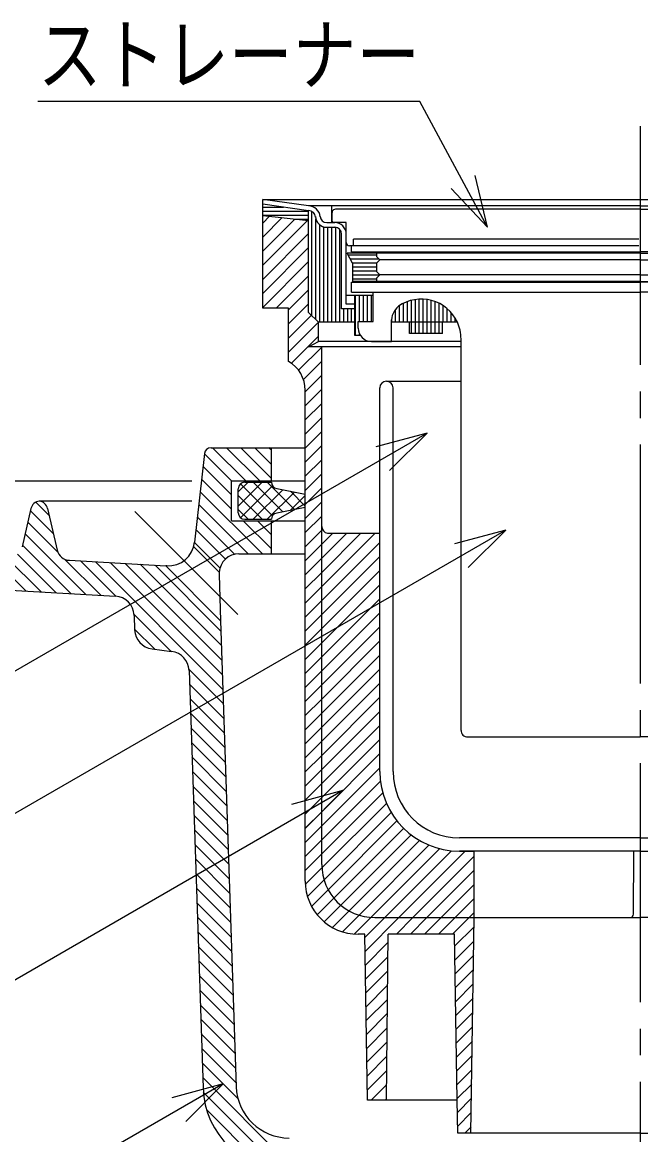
# Model space of a CAD drawing. Units: millimetres, scale not verified. Extents: x -1092 to 1092, y -744 to 696.
# Drawn here: x -881.2 to -694.7, y -505.6 to -170.4 of the extents above; entities that cross this region are included whole.
import ezdxf
from ezdxf.enums import TextEntityAlignment as Align

# ---------------------------------------------------------------- set-up
doc = ezdxf.new("R2010")
doc.units = ezdxf.units.MM
doc.header["$LTSCALE"] = 8
doc.linetypes.add('CHAIN2', pattern=[12, 9, -1, 1, -1])
doc.layers.add('0-E_極細4', color=6, linetype='Continuous')
doc.layers.add('1-1_寸法4', color=7, linetype='Continuous')
doc.styles.add('ＭＳ ゴシック', font='')
doc.styles.get('ＭＳ ゴシック').set_extended_font_data('MS Gothic')

msp = doc.modelspace()

# ---------------------------------------------------------------- linework, layer by layer
at = {"layer": '0-E_極細4', "linetype": 'CHAIN2'}
for p, q in [((-694.894, -201.692), (-694.894, -582.751)), ((-816.157, -348.914), (-847.226, -317.845))]:
    msp.add_line(p, q, dxfattribs=at)
at = {"layer": '0-E_極細4'}
for p, q in [((-794.852, -225.79), (-808.694, -223.819)), ((-808.694, -225.205), (-808.694, -223.819)), ((-808.694, -223.819), (-581.094, -223.819)), ((-808.694, -255.494), (-808.694, -223.847)), ((-794.852, -227.205), (-808.694, -225.233)), ((-808.694, -226.124), (-802.443, -226.124)), ((-808.694, -227.324), (-794.852, -227.324)), ((-694.894, -225.79), (-794.852, -225.79)), ((-794.852, -257.832), (-794.852, -227.19)), ((-793.873, -258.812), (-793.873, -227.433)), ((-787.894, -230.79), (-787.894, -225.79)), ((-787.794, -230.39), (-787.794, -227.79)), ((-694.894, -226.79), (-786.794, -226.79)), ((-694.894, -225.79), (-594.936, -225.79)), ((-694.894, -226.79), (-602.994, -226.79)), ((-808.694, -228.524), (-794.852, -228.524)), ((-808.694, -228.605), (-794.852, -230.205)), ((-808.694, -230.94), (-806.601, -228.847)), ((-808.694, -235.183), (-802.798, -229.286)), ((-808.694, -239.425), (-798.995, -229.726)), ((-808.694, -243.668), (-795.192, -230.165)), ((-799.014, -229.724), (-794.852, -229.724)), ((-792.673, -260.012), (-792.673, -229.625)), ((-789.377, -230.79), (-786.994, -230.79)), ((-783.494, -230.79), (-787.394, -230.79)), ((-783.494, -236.79), (-783.494, -230.79)), ((-808.694, -247.911), (-794.852, -234.069)), ((-791.473, -260.79), (-791.473, -231.468)), ((-790.273, -260.79), (-790.273, -232.07)), ((-789.377, -232.19), (-786.994, -232.19)), ((-789.073, -260.79), (-789.073, -232.19)), ((-787.873, -260.79), (-787.873, -232.19)), ((-786.673, -260.79), (-786.673, -232.215)), ((-785.473, -260.79), (-785.473, -232.843)), ((-784.894, -256.79), (-784.894, -234.29)), ((-783.494, -255.39), (-783.494, -234.29)), ((-695.294, -237.79), (-782.494, -237.79)), ((-781.894, -239.589), (-781.894, -237.79)), ((-781.294, -237.79), (-781.294, -235.79)), ((-695.294, -235.79), (-781.294, -235.79)), ((-808.694, -252.153), (-794.852, -238.311)), ((-694.894, -239.978), (-783.194, -239.978)), ((-781.594, -242.978), (-783.194, -239.978)), ((-782.904, -240.524), (-774.394, -240.524)), ((-781.894, -239.589), (-694.894, -239.589)), ((-774.394, -239.978), (-774.394, -240.978)), ((-607.894, -239.589), (-694.894, -239.589)), ((-694.894, -239.978), (-606.594, -239.978)), ((-808.694, -256.396), (-794.852, -242.554)), ((-782.264, -241.724), (-773.649, -241.724)), ((-781.624, -242.924), (-774.34, -242.924)), ((-781.594, -242.978), (-781.594, -248.578)), ((-781.594, -244.124), (-774.394, -244.124)), ((-774.394, -242.978), (-774.394, -245.578)), ((-694.894, -241.978), (-773.394, -241.978)), ((-694.894, -241.978), (-616.394, -241.978)), ((-804.66, -256.605), (-794.852, -246.797)), ((-781.594, -245.324), (-774.394, -245.324)), ((-781.594, -246.524), (-773.449, -246.524)), ((-781.594, -247.724), (-774.394, -247.724)), ((-773.394, -246.578), (-774.394, -245.578)), ((-774.394, -247.578), (-773.394, -246.578)), ((-774.394, -247.578), (-774.394, -248.578)), ((-694.894, -246.578), (-773.394, -246.578)), ((-694.894, -246.578), (-616.394, -246.578)), ((-800.894, -257.081), (-794.852, -251.039)), ((-694.894, -248.578), (-781.594, -248.578)), ((-694.894, -248.578), (-608.194, -248.578)), ((-775.394, -252.79), (-783.494, -252.79)), ((-781.894, -251.789), (-775.394, -251.789)), ((-780.894, -264.79), (-780.894, -252.79)), ((-780.673, -264.79), (-780.673, -252.79)), ((-779.473, -260.589), (-779.473, -252.79)), ((-778.273, -260.589), (-778.273, -252.79)), ((-777.073, -260.589), (-777.073, -252.79)), ((-775.873, -260.589), (-775.873, -252.79)), ((-775.394, -251.789), (-694.894, -251.789)), ((-775.394, -260.589), (-775.394, -251.789)), ((-765.073, -260.79), (-765.073, -254.591)), ((-763.873, -260.79), (-763.873, -254.216)), ((-762.673, -260.79), (-762.673, -253.973)), ((-761.473, -260.79), (-761.473, -253.854)), ((-760.273, -260.79), (-760.273, -253.857)), ((-759.073, -260.79), (-759.073, -253.979)), ((-757.873, -260.79), (-757.873, -254.227)), ((-756.673, -260.79), (-756.673, -254.608)), ((-614.394, -251.789), (-694.894, -251.789)), ((-808.694, -256.605), (-808.694, -255.494)), ((-800.894, -256.605), (-808.694, -256.605)), ((-800.894, -261.324), (-794.852, -255.282)), ((-800.894, -272.605), (-800.894, -256.605)), ((-794.852, -257.832), (-791.894, -260.79)), ((-780.894, -256.79), (-784.894, -256.79)), ((-784.273, -260.79), (-784.273, -256.79)), ((-780.894, -255.39), (-783.494, -255.39)), ((-783.073, -260.79), (-783.073, -256.79)), ((-781.873, -260.79), (-781.873, -256.79)), ((-768.673, -260.79), (-768.673, -256.96)), ((-767.473, -260.79), (-767.473, -255.804)), ((-766.273, -260.79), (-766.273, -255.113)), ((-755.473, -260.79), (-755.473, -255.135)), ((-754.273, -260.79), (-754.273, -255.833)), ((-753.073, -260.79), (-753.073, -256.74)), ((-751.873, -260.79), (-751.873, -257.928)), ((-800.894, -265.567), (-794.006, -258.679)), ((-800.894, -269.809), (-791.894, -260.809)), ((-791.894, -266.605), (-791.894, -260.79)), ((-780.894, -260.79), (-791.894, -260.79)), ((-779.894, -260.589), (-775.394, -260.589)), ((-779.894, -262.589), (-779.894, -260.589)), ((-769.894, -266.589), (-769.894, -260.79)), ((-750.009, -260.79), (-769.894, -260.79)), ((-769.873, -260.79), (-769.873, -260.08)), ((-764.467, -264.19), (-764.467, -260.79)), ((-763.873, -264.19), (-763.873, -260.79)), ((-762.673, -264.19), (-762.673, -260.79)), ((-761.473, -264.19), (-761.473, -260.79)), ((-760.273, -264.19), (-760.273, -260.79)), ((-759.073, -264.19), (-759.073, -260.79)), ((-757.873, -264.19), (-757.873, -260.79)), ((-756.673, -264.19), (-756.673, -260.79)), ((-755.473, -264.19), (-755.473, -260.79)), ((-754.467, -264.19), (-754.467, -260.79)), ((-750.673, -260.79), (-750.673, -259.554)), ((-779.234, -264.79), (-780.894, -264.79)), ((-779.473, -264.79), (-779.473, -264.376)), ((-754.467, -264.19), (-764.467, -264.19)), ((-800.017, -273.174), (-791.894, -265.052)), ((-794.852, -268.205), (-791.894, -266.605)), ((-748.894, -266.605), (-791.894, -266.605)), ((-775.894, -266.589), (-769.894, -266.589)), ((-748.894, -383.789), (-748.894, -265.84)), ((-748.894, -268.796), (-748.894, -265.84)), ((-797.882, -275.282), (-790.894, -268.295)), ((-748.894, -268.205), (-794.852, -268.205)), ((-790.894, -322.361), (-790.894, -268.205)), ((-796.421, -278.063), (-790.894, -272.537)), ((-795.894, -281.78), (-790.894, -276.78)), ((-795.894, -286.022), (-790.894, -281.022)), ((-795.894, -429.205), (-795.894, -281.265)), ((-773.394, -396.205), (-773.394, -280.605)), ((-771.394, -278.605), (-748.894, -278.605)), ((-769.394, -396.205), (-769.394, -280.605)), ((-795.894, -290.265), (-790.894, -285.265)), ((-795.894, -294.508), (-790.894, -289.508)), ((-795.894, -298.75), (-790.894, -293.75)), ((-795.894, -302.993), (-790.894, -297.993)), ((-826.266, -300.401), (-829.232, -327.098)), ((-818.072, -308.622), (-826.268, -300.425)), ((-824.278, -298.622), (-795.894, -298.622)), ((-813.829, -308.622), (-823.829, -298.622)), ((-809.586, -308.622), (-819.586, -298.622)), ((-806.076, -307.889), (-815.344, -298.622)), ((-806.076, -303.647), (-811.101, -298.622)), ((-806.076, -299.404), (-806.858, -298.622)), ((-806.076, -308.622), (-806.076, -298.622)), ((-818.076, -312.86), (-826.693, -304.243)), ((-795.894, -307.236), (-790.894, -302.236)), ((-818.076, -317.103), (-827.117, -308.062)), ((-795.894, -311.478), (-790.894, -306.478)), ((-940.076, -308.622), (-830.076, -308.622)), ((-818.076, -320.622), (-818.076, -308.622)), ((-818.076, -308.622), (-795.894, -308.622)), ((-816.076, -311.964), (-813.113, -309.001)), ((-816.076, -316.206), (-808.87, -309.001)), ((-816.076, -318.201), (-816.076, -311.001)), ((-805.711, -319.118), (-815.361, -309.468)), ((-815.361, -319.734), (-805.728, -310.101)), ((-814.076, -309.001), (-806.076, -309.001)), ((-802.643, -317.943), (-811.585, -309.001)), ((-811.585, -320.201), (-802.677, -311.293)), ((-799.109, -317.235), (-807.343, -309.001)), ((-804.469, -310.934), (-795.894, -312.653)), ((-795.894, -315.721), (-790.894, -310.721)), ((-873.111, -319.035), (-877.116, -315.03)), ((-876.076, -314.622), (-830.076, -314.622)), ((-808.8, -330.622), (-827.541, -311.88)), ((-808.87, -320.201), (-816.076, -312.995)), ((-807.343, -320.201), (-799.143, -312.002)), ((-800.391, -317.492), (-795.894, -312.995)), ((-795.894, -316.206), (-800.339, -311.762)), ((-795.894, -319.964), (-790.894, -314.964)), ((-878.579, -316.967), (-881.271, -328.445)), ((-871.817, -324.571), (-878.739, -317.649)), ((-873.593, -316.969), (-870.672, -329.472)), ((-813.042, -330.622), (-827.965, -315.698)), ((-813.113, -320.201), (-816.076, -317.238)), ((-795.894, -316.59), (-804.469, -318.309)), ((-870.423, -330.208), (-879.545, -321.086)), ((-817.148, -330.759), (-828.39, -319.517)), ((-818.076, -320.622), (-795.894, -320.622)), ((-806.076, -329.103), (-814.557, -320.622)), ((-814.076, -320.201), (-806.075, -320.201)), ((-806.076, -324.86), (-810.314, -320.622)), ((-806.076, -330.622), (-806.076, -320.622)), ((-795.894, -324.206), (-790.894, -319.206)), ((-862.023, -342.85), (-880.351, -324.523)), ((-819.939, -332.211), (-828.814, -323.335)), ((-795.894, -328.449), (-790.894, -323.449)), ((-790.894, -424.205), (-790.894, -322.361)), ((-790.894, -323.449), (-790.689, -323.244)), ((-790.894, -340.419), (-774.821, -324.346)), ((-790.894, -336.177), (-779.063, -324.346)), ((-790.894, -331.934), (-783.306, -324.346)), ((-790.894, -327.691), (-787.549, -324.346)), ((-789.144, -324.346), (-773.394, -324.346)), ((-866.518, -342.598), (-881.157, -327.959)), ((-821.853, -336.147), (-829.513, -328.487)), ((-821.589, -334.803), (-829.238, -327.153)), ((-795.894, -332.691), (-790.894, -327.691)), ((-790.894, -344.662), (-773.394, -327.162)), ((-880.002, -341.843), (-890.612, -331.232)), ((-875.507, -342.095), (-886.117, -331.484)), ((-871.012, -342.346), (-882.688, -330.671)), ((-815.871, -330.622), (-795.894, -330.622)), ((-790.894, -348.905), (-773.394, -331.405)), ((-857.529, -343.102), (-868.424, -332.207)), ((-867.001, -332.556), (-837.958, -334.183)), ((-853.033, -343.355), (-863.645, -332.744)), ((-820.707, -371.439), (-859.15, -332.996)), ((-820.854, -367.049), (-854.656, -333.247)), ((-821.001, -362.659), (-850.161, -333.499)), ((-821.149, -358.269), (-845.666, -333.751)), ((-821.296, -353.879), (-841.172, -334.003)), ((-821.401, -350.74), (-837.958, -334.183)), ((-837.631, -334.202), (-837.958, -334.183)), ((-795.894, -336.934), (-790.894, -331.934)), ((-795.894, -341.177), (-790.894, -336.177)), ((-790.894, -353.147), (-773.394, -335.647)), ((-795.894, -345.419), (-790.894, -340.419)), ((-790.894, -357.39), (-773.394, -339.89)), ((-795.894, -349.662), (-790.894, -344.662)), ((-790.894, -361.633), (-773.394, -344.133)), ((-773.394, -396.205), (-773.394, -342.205)), ((-790.894, -365.875), (-773.394, -348.375)), ((-836.43, -359.958), (-847.482, -348.906)), ((-847.47, -349.138), (-847.323, -353.503)), ((-795.894, -353.905), (-790.894, -348.905)), ((-841.277, -359.354), (-847.33, -353.301)), ((-795.894, -358.147), (-790.894, -353.147)), ((-790.894, -370.118), (-773.394, -352.618)), ((-795.894, -362.39), (-790.894, -357.39)), ((-790.894, -374.361), (-773.394, -356.861)), ((-842.069, -359.256), (-836.158, -359.992)), ((-795.894, -366.633), (-790.894, -361.633)), ((-790.894, -378.603), (-773.394, -361.103)), ((-790.894, -382.846), (-773.394, -365.346)), ((-820.56, -375.829), (-830.919, -365.469)), ((-830.904, -365.745), (-826.685, -491.493)), ((-795.894, -370.875), (-790.894, -365.875)), ((-820.412, -380.219), (-830.765, -369.866)), ((-795.894, -375.118), (-790.894, -370.118)), ((-790.894, -387.088), (-773.394, -369.588)), ((-820.265, -384.608), (-830.618, -374.256)), ((-795.894, -379.361), (-790.894, -374.361)), ((-790.894, -391.331), (-773.394, -373.831)), ((-820.118, -388.998), (-830.471, -378.645)), ((-795.894, -383.603), (-790.894, -378.603)), ((-790.894, -395.574), (-773.394, -378.074)), ((-819.971, -393.388), (-830.324, -383.035)), ((-795.894, -387.846), (-790.894, -382.846)), ((-790.894, -399.816), (-773.394, -382.316)), ((-819.823, -397.778), (-830.176, -387.425)), ((-795.894, -392.088), (-790.894, -387.088)), ((-790.894, -404.059), (-773.394, -386.559)), ((-746.894, -385.789), (-694.894, -385.789)), ((-642.894, -385.789), (-694.894, -385.789)), ((-819.676, -402.168), (-830.029, -391.815)), ((-795.894, -396.331), (-790.894, -391.331)), ((-790.894, -408.302), (-773.394, -390.802)), ((-790.894, -412.544), (-773.394, -395.044)), ((-819.529, -406.558), (-829.882, -396.205)), ((-795.894, -400.574), (-790.894, -395.574)), ((-819.382, -410.948), (-829.735, -400.595)), ((-795.894, -404.816), (-790.894, -399.816)), ((-790.894, -416.787), (-773.218, -399.11)), ((-819.234, -415.338), (-829.587, -404.985)), ((-795.894, -409.059), (-790.894, -404.059)), ((-790.894, -421.03), (-772.513, -402.648)), ((-795.894, -413.302), (-790.894, -408.302)), ((-790.861, -425.239), (-771.402, -405.78)), ((-790.211, -428.831), (-769.958, -408.579)), ((-819.087, -419.728), (-829.44, -409.375)), ((-788.963, -431.826), (-768.223, -411.086)), ((-818.94, -424.118), (-829.293, -413.765)), ((-795.894, -417.544), (-790.894, -412.544)), ((-787.257, -434.362), (-766.217, -413.322)), ((-785.143, -436.491), (-763.944, -415.292)), ((-818.793, -428.507), (-829.146, -418.155)), ((-795.894, -421.787), (-790.894, -416.787)), ((-782.623, -438.214), (-761.397, -416.988)), ((-779.648, -439.482), (-758.554, -418.388)), ((-694.894, -416.205), (-749.394, -416.205)), ((-694.894, -416.205), (-640.394, -416.205)), ((-795.894, -426.03), (-790.894, -421.03)), ((-776.084, -440.16), (-755.372, -419.448)), ((-771.886, -440.205), (-751.768, -420.087)), ((-767.643, -440.205), (-747.643, -420.205)), ((-763.4, -440.205), (-744.894, -421.699)), ((-749.394, -420.205), (-744.894, -420.205)), ((-744.894, -440.205), (-744.894, -420.205)), ((-696.888, -439.212), (-696.757, -420.225)), ((-818.645, -432.897), (-828.998, -422.544)), ((-795.861, -430.239), (-790.861, -425.239)), ((-818.498, -437.287), (-828.851, -426.934)), ((-795.211, -433.831), (-790.211, -428.831)), ((-759.158, -440.205), (-744.894, -425.941)), ((-818.351, -441.677), (-828.704, -431.324)), ((-793.963, -436.826), (-788.963, -431.826)), ((-754.915, -440.205), (-744.894, -430.184)), ((-818.204, -446.067), (-828.556, -435.714)), ((-792.257, -439.362), (-787.257, -434.362)), ((-750.673, -440.205), (-744.894, -434.427)), ((-790.143, -441.491), (-785.143, -436.491)), ((-787.623, -443.214), (-782.623, -438.214)), ((-746.43, -440.205), (-744.894, -438.669)), ((-818.056, -450.457), (-828.409, -440.104)), ((-784.648, -444.482), (-779.648, -439.482)), ((-781.084, -445.16), (-776.084, -440.16)), ((-777.879, -446.197), (-771.886, -440.205)), ((-777.812, -450.373), (-767.643, -440.205)), ((-774.894, -440.205), (-744.894, -440.205)), ((-768.4, -445.205), (-763.4, -440.205)), ((-764.158, -445.205), (-759.158, -440.205)), ((-759.915, -445.205), (-754.915, -440.205)), ((-755.673, -445.205), (-750.673, -440.205)), ((-751.43, -445.205), (-746.43, -440.205)), ((-745.894, -505.205), (-744.894, -440.205)), ((-744.898, -440.41), (-744.894, -440.205)), ((-744.894, -440.205), (-694.894, -440.205)), ((-644.894, -440.205), (-694.894, -440.205)), ((-817.909, -454.847), (-828.262, -444.494)), ((-777.894, -445.205), (-779.894, -445.205)), ((-771.394, -495.205), (-770.894, -445.205)), ((-750.894, -445.205), (-770.894, -445.205)), ((-750.061, -495.205), (-750.894, -445.205)), ((-750.834, -448.851), (-744.937, -442.954)), ((-817.762, -459.237), (-828.115, -448.884)), ((-777.745, -454.549), (-770.92, -447.724)), ((-750.764, -453.024), (-745.003, -447.263)), ((-777.678, -458.725), (-770.963, -452.009)), ((-750.695, -457.197), (-745.069, -451.572)), ((-817.615, -463.627), (-827.967, -453.274)), ((-750.625, -461.37), (-745.136, -455.881)), ((-817.467, -468.017), (-827.82, -457.664)), ((-777.611, -462.901), (-771.005, -456.295)), ((-817.32, -472.406), (-827.673, -462.054)), ((-777.545, -467.077), (-771.048, -460.58)), ((-750.555, -465.543), (-745.202, -460.19)), ((-777.478, -471.252), (-771.091, -464.866)), ((-750.486, -469.717), (-745.268, -464.499)), ((-817.173, -476.796), (-827.526, -466.443)), ((-777.411, -475.428), (-771.134, -469.151)), ((-750.416, -473.89), (-745.335, -468.808)), ((-817.026, -481.186), (-827.378, -470.833)), ((-816.878, -485.576), (-827.231, -475.223)), ((-777.344, -479.604), (-771.177, -473.437)), ((-750.347, -478.063), (-745.401, -473.117)), ((-777.277, -483.78), (-771.22, -477.722)), ((-750.277, -482.236), (-745.467, -477.426)), ((-816.731, -489.966), (-827.084, -479.613)), ((-777.21, -487.956), (-771.262, -482.008)), ((-750.208, -486.409), (-745.533, -481.735)), ((-816.147, -494.793), (-826.937, -484.003)), ((-750.138, -490.582), (-745.6, -486.043)), ((-798.561, -516.622), (-826.789, -488.393)), ((-777.144, -492.132), (-771.305, -486.293)), ((-775.974, -495.205), (-771.348, -490.579)), ((-750.069, -494.755), (-745.666, -490.352)), ((-802.896, -516.529), (-826.607, -492.818)), ((-771.731, -495.205), (-771.391, -494.864)), ((-749.894, -505.205), (-750.061, -495.205)), ((-749.999, -498.928), (-745.732, -494.661)), ((-808.13, -515.537), (-825.616, -498.052)), ((-749.93, -503.101), (-745.799, -498.97)), ((-694.894, -505.205), (-749.894, -505.205)), ((-747.79, -505.205), (-745.865, -503.279)), ((-694.894, -505.205), (-639.894, -505.205))]:
    msp.add_line(p, q, dxfattribs=at)
for points in [[(-774.394, -242.978), (-773.394, -241.978), (-774.394, -240.978)], [(-781.894, -251.789), (-781.894, -248.789), (-694.894, -248.789)], [(-607.894, -251.789), (-607.894, -248.789), (-694.894, -248.789)], [(-932.122, -324.622), (-904.324, -340.479), (-853.13, -343.349)], [(-821.868, -336.823), (-821.401, -350.74), (-816.691, -491.158)], [(-694.894, -420.205), (-696.757, -420.205), (-749.394, -420.205)], [(-694.894, -420.205), (-693.032, -420.205), (-640.394, -420.205)], [(-750.061, -495.205), (-777.094, -495.205), (-777.894, -445.205)]]:
    msp.add_lwpolyline(points, dxfattribs=at)
for centre, radius, start, end in [((-794.852, -229.29), 3.5, 4.15099, 90), ((-794.852, -229.29), 2.1, 4.15099, 90), ((-786.794, -227.79), 1, 155.94545, 180), ((-786.794, -227.79), 1, 90, 155.94545), ((-789.377, -228.79), 3.4, 183.35089, 270), ((-789.377, -228.79), 2, 183.35089, 270), ((-787.394, -230.39), 0.4, 180, 270), ((-786.994, -234.29), 3.5, 0, 90), ((-786.994, -234.29), 2.1, 0, 90), ((-782.494, -236.79), 1, 180, 270), ((-760.894, -265.84), 12, 24.88695, 124.83371), ((-763.894, -260.589), 6, 129.9705, 181.9251), ((-760.894, -265.84), 12, 0, 24.88695), ((-775.894, -262.589), 4, 180, 270), ((-805.894, -281.265), 10, 0, 60), ((-771.394, -280.605), 2, 90, 180), ((-771.394, -280.605), 2, 0, 90), ((-824.278, -300.622), 2, 90, 173.65981), ((-814.076, -311.001), 2, 90, 180), ((-804.076, -308.973), 2, 180.79793, 258.66525), ((-875.658, -317.652), 3, 98.20899, 166.79893), ((-876.515, -317.652), 3, 13.15034, 81.79101), ((-814.076, -318.201), 2, 180, 270), ((-804.076, -320.27), 2, 101.33475, 178.01327), ((-788.894, -322.361), 2, 180, 262.81924), ((-837.183, -326.214), 8, 266.79209, 353.65981), ((-866.777, -328.562), 4, 193.15034, 266.79209), ((-815.871, -336.622), 6, 90, 175.4618), ((-815.871, -336.622), 6, 175.4618, 181.92122), ((-853.466, -349.339), 6, 1.92122, 86.79209), ((-841.327, -353.302), 6, 181.92125, 262.89587), ((-836.9, -365.946), 6, 1.92122, 82.89591), ((-746.894, -383.789), 2, 180, 270.00046), ((-749.394, -396.205), 24, 180, 270), ((-749.394, -396.205), 20, 180, 270), ((-774.894, -424.205), 16, 180, 270), ((-779.894, -429.205), 16, 180, 270), ((-697.888, -439.205), 1, 270, 359.60486), ((-800.7, -490.622), 26, 181.92122, 270), ((-800.7, -490.622), 16, 181.92122, 270)]:
    msp.add_arc(centre, radius, start, end, dxfattribs=at)
at = {"layer": '1-1_寸法4'}
for p, q in [((-740.907, -232.126), (-744.589, -216.555)), ((-740.907, -232.126), (-751.881, -220.482)), ((-759.116, -294.198), (-774.571, -298.339)), ((-759.116, -294.198), (-770.43, -305.511)), ((-735.406, -323.452), (-750.86, -327.593)), ((-735.406, -323.452), (-746.719, -334.765)), ((-784.53, -401.938), (-799.985, -406.079)), ((-784.53, -401.938), (-795.844, -413.251)), ((-820.611, -490.329), (-836.066, -494.47)), ((-820.611, -490.329), (-831.925, -501.642))]:
    msp.add_line(p, q, dxfattribs=at)
for points in [[(-740.907, -232.126), (-761.285, -194.287), (-876.485, -194.287)], [(-759.116, -294.198), (-886.517, -367.753), (-1040.117, -367.753)], [(-735.406, -323.452), (-886.517, -410.696), (-1040.117, -410.696)], [(-784.53, -401.938), (-886.517, -460.82), (-1059.317, -460.82)], [(-820.611, -490.329), (-886.517, -528.38), (-1049.717, -528.38)]]:
    msp.add_lwpolyline(points, dxfattribs=at)

# ---------------------------------------------------------------- texts
at = {"layer": '1-1_寸法4', "style": 'ＭＳ ゴシック', "width": 0.8}
msp.add_text('ストレーナー', height=17.6, dxfattribs=at).set_placement((-876.485, -194.287), align=Align.BOTTOM_LEFT)

doc.saveas('drawing.dxf')
